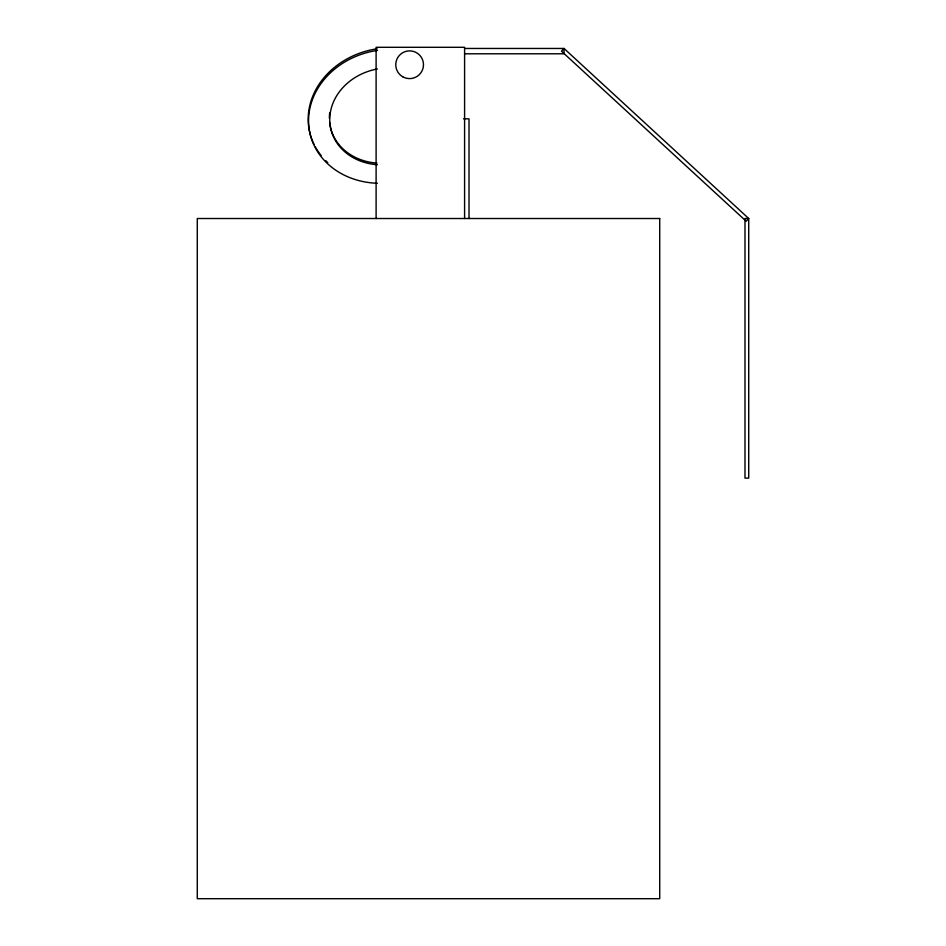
<?xml version="1.0" encoding="UTF-8"?>
<svg xmlns="http://www.w3.org/2000/svg" width="946" height="946" viewBox="0 0 946 946"><rect width="100%" height="100%" fill="white"/><g stroke="black" fill="none" stroke-linecap="round" stroke-linejoin="round"><path stroke-width="1.42" d="M464.592 48.459L564.029 48.459L748.724 218.514L748.724 478.108L744.987 478.108L744.987 218.514L748.724 218.514L746.193 221.258L561.498 51.202L564.029 48.459L564.029 53.792L464.592 53.792M463.587 118.829L469.015 118.829L469.015 218.514M464.592 218.514L464.592 47.3L376.106 47.3L376.106 218.514M377.442 183.276A77.3 66.362 -12.7 0 1 308.562 120.745A77.3 66.362 -12.7 0 1 377.513 50.386M377.348 164.71A55.968 48.057 -12.7 0 1 329.752 119.539A55.968 48.057 -12.7 0 1 377.407 68.963M327.765 162.594A77.3 66.362 -12.7 0 1 325.731 160.654M321.132 155.534A77.3 66.362 -12.7 0 1 315.385 146.973M314.025 144.371A77.3 66.362 -12.7 0 1 377.158 48.79M376.993 163.102A55.968 48.057 -12.7 0 1 329.634 122.495M329.385 118.321A55.968 48.057 -12.7 0 1 329.716 112.657M659.717 218.514L197.276 218.514L197.276 898.7L659.717 898.7L659.717 218.514M402.689 76.744A13.859 13.859 0 0 0 423.477 64.742A13.859 13.859 0 0 0 402.689 52.74A13.859 13.859 0 0 0 402.689 76.744"/></g></svg>
